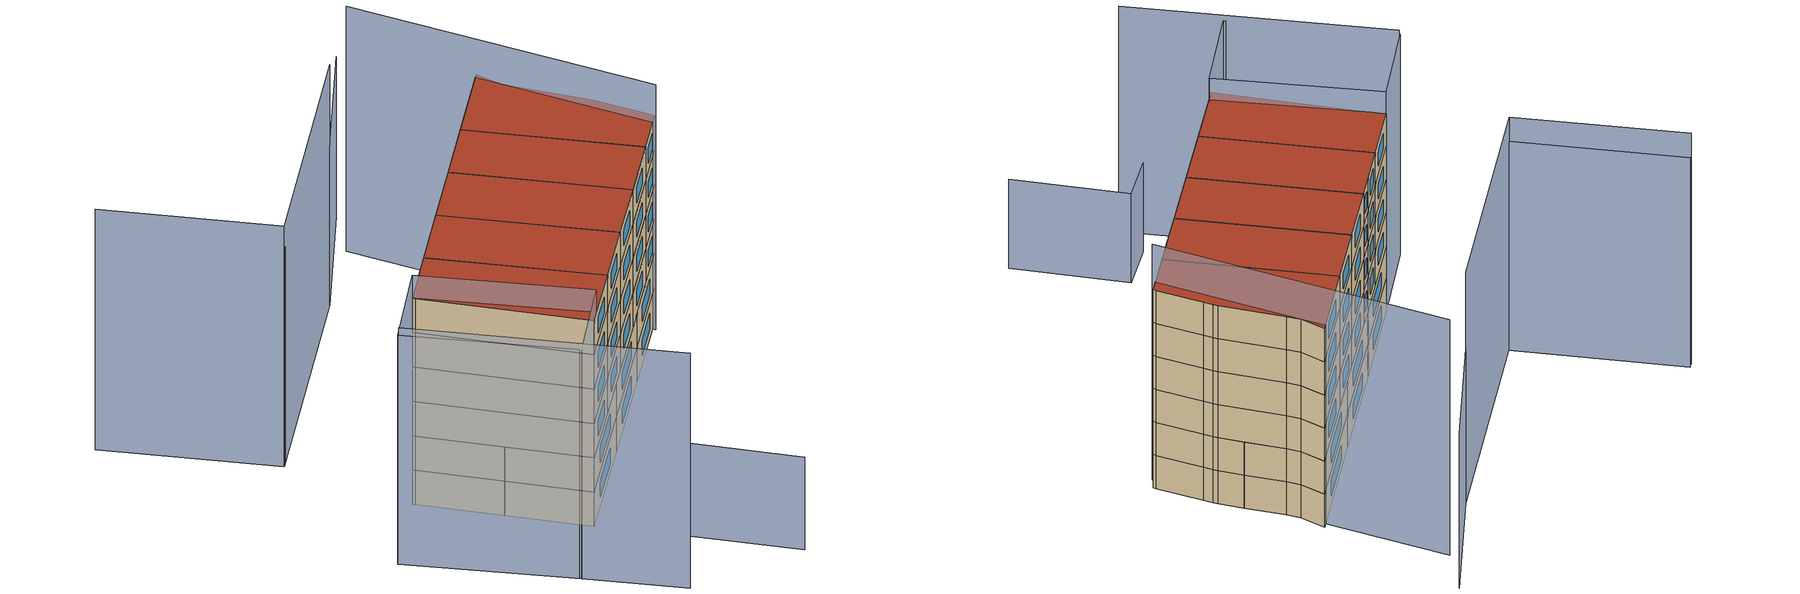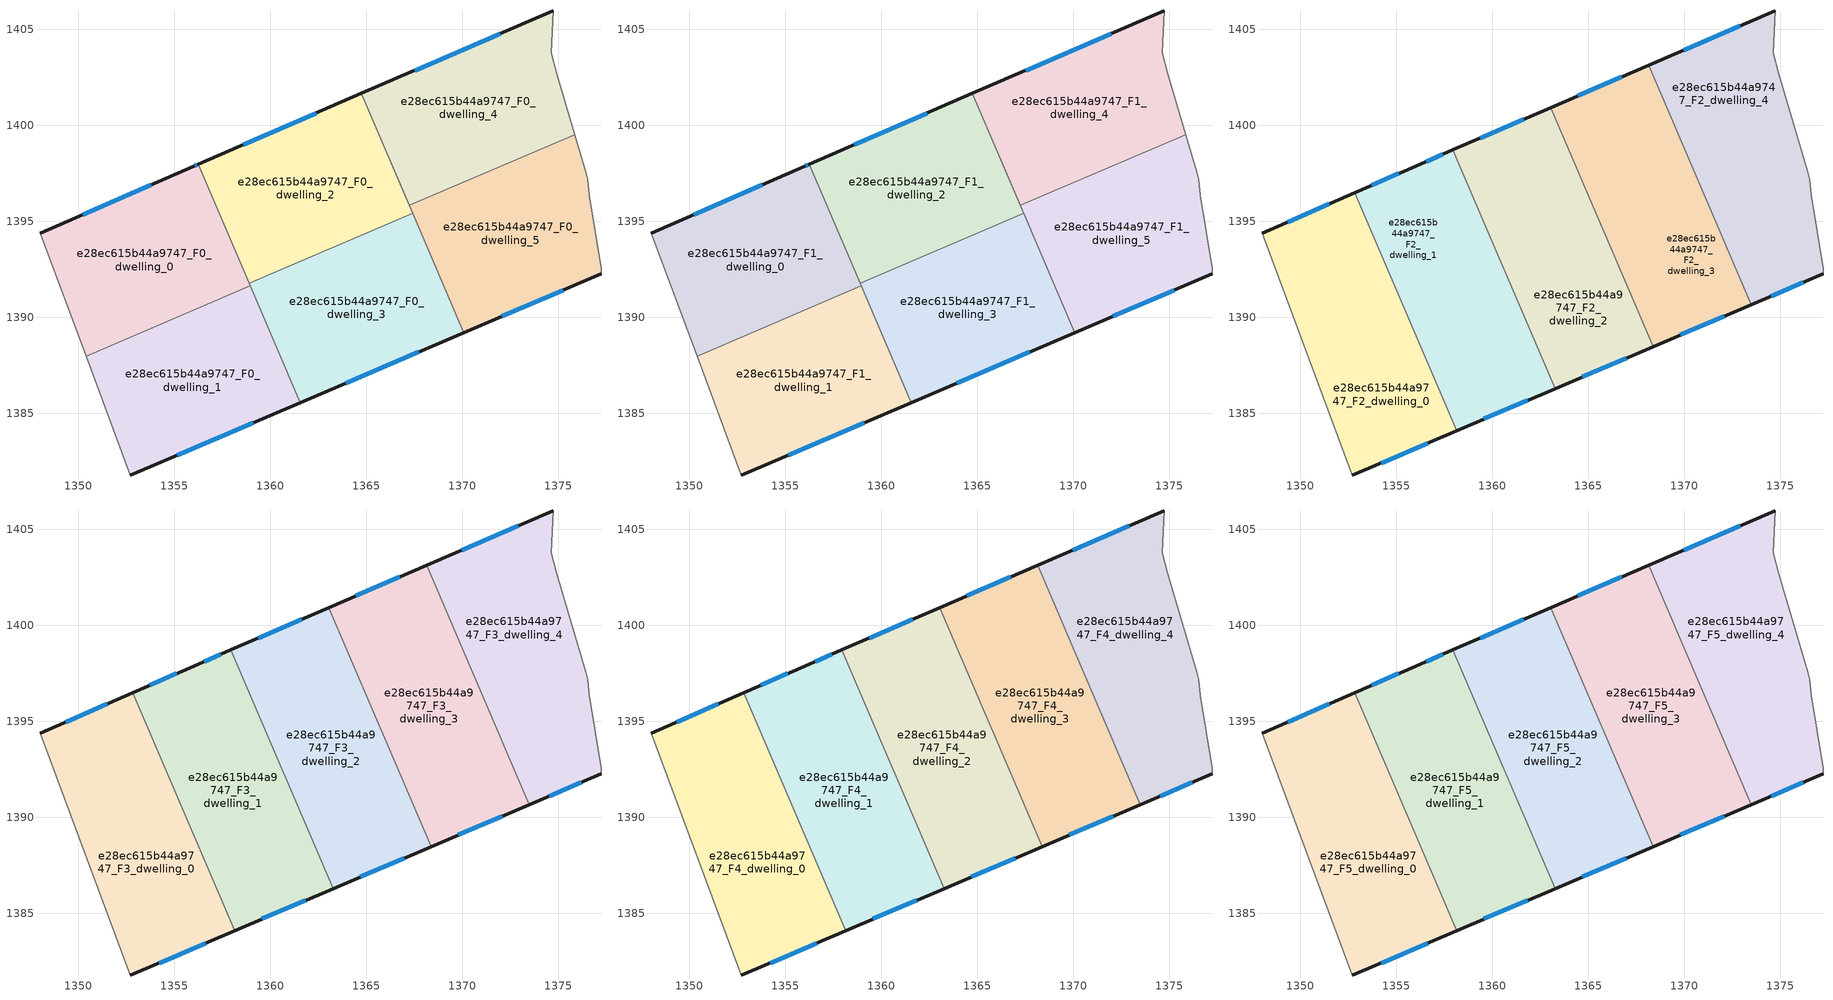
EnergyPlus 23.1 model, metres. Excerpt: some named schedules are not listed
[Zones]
e28ec615b44a9747_F0_dwelling_0
 floor ground (EU_floor_Construction): 1356.25,1397.97 1358.96,1391.63 1350.41,1387.97 1348.11,1394.17 1348.01,1394.37 1356.02,1397.87 z0
 wall outside (EU_wall_Construction): 1356.25,1397.97 1356.02,1397.87 1348.01,1394.37 z0:3
 wall to e28ec615b44a9747_F0_dwelling_1 (EU_wall_Construction): 1350.41,1387.97 1358.96,1391.63 z0:3
 wall adiabatic (EU_wall_Construction): 1348.01,1394.37 1348.11,1394.17 1350.41,1387.97 z0:3
 wall to e28ec615b44a9747_F0_dwelling_2 (EU_wall_Construction): 1358.9,1391.77 1356.25,1397.97 z0:3
 wall to e28ec615b44a9747_F0_dwelling_3 (EU_wall_Construction): 1358.96,1391.63 1358.9,1391.77 z0:3
 window (EU_Window_Construction): 1353.8,1396.9 1350.23,1395.34 / 1356.18,1397.94 1356.08,1397.89 z0.83:2.17
e28ec615b44a9747_F0_dwelling_1
 floor ground (EU_floor_Construction): 1358.96,1391.63 1361.57,1385.55 1352.71,1381.76 1350.41,1387.97 z0
 wall outside (EU_wall_Construction): 1352.71,1381.76 1361.57,1385.55 z0:3
 wall adiabatic (EU_wall_Construction): 1350.41,1387.97 1352.71,1381.76 z0:3
 wall to e28ec615b44a9747_F0_dwelling_3 (EU_wall_Construction): 1361.57,1385.55 1358.96,1391.63 z0:3
 window (EU_Window_Construction): 1355.16,1382.81 1359.11,1384.5 z0.83:2.17
e28ec615b44a9747_F0_dwelling_2
 floor ground (EU_floor_Construction): 1364.75,1401.65 1367.42,1395.42 1358.9,1391.77 1356.25,1397.97 z0
 wall outside (EU_wall_Construction): 1364.75,1401.65 1356.25,1397.97 z0:3
 wall to e28ec615b44a9747_F0_dwelling_3 (EU_wall_Construction): 1358.9,1391.77 1367.42,1395.42 z0:3
 wall to e28ec615b44a9747_F0_dwelling_5 (EU_wall_Construction): 1367.42,1395.42 1364.75,1401.65 z0:3
 window (EU_Window_Construction): 1362.4,1400.63 1358.6,1398.99 z0.83:2.17
e28ec615b44a9747_F0_dwelling_3
 floor ground (EU_floor_Construction): 1367.42,1395.42 1370.09,1389.2 1361.57,1385.55 1358.9,1391.77 z0
 wall outside (EU_wall_Construction): 1361.57,1385.55 1370.09,1389.2 z0:3
 wall to e28ec615b44a9747_F0_dwelling_5 (EU_wall_Construction): 1370.09,1389.2 1367.42,1395.41 z0:3
 window (EU_Window_Construction): 1363.93,1386.56 1367.73,1388.19 z0.83:2.17
e28ec615b44a9747_F0_dwelling_4
 floor ground (EU_floor_Construction): 1374.73,1405.97 1374.63,1403.76 1374.93,1402.66 1375.86,1399.51 1367.25,1395.83 1364.75,1401.65 z0
 wall outside (EU_wall_Construction): 1374.73,1405.97 1364.75,1401.65 z0:3
 wall adiabatic (EU_wall_Construction): 1375.86,1399.51 1374.93,1402.66 1374.63,1403.76 1374.73,1405.97 z0:3
 wall to e28ec615b44a9747_F0_dwelling_5 (EU_wall_Construction): 1364.75,1401.65 1367.25,1395.83 1375.86,1399.51 z0:3
 window (EU_Window_Construction): 1371.97,1404.77 1367.52,1402.84 z0.83:2.17
e28ec615b44a9747_F0_dwelling_5
 floor ground (EU_floor_Construction): 1375.86,1399.51 1376.43,1397.56 1376.53,1397.16 1376.63,1396.36 1377.23,1392.56 1377.23,1392.26 1370.09,1389.2 1367.25,1395.83 z0
 wall outside (EU_wall_Construction): 1370.09,1389.2 1377.23,1392.26 z0:3
 wall adiabatic (EU_wall_Construction): 1377.23,1392.26 1377.23,1392.56 1376.63,1396.36 1376.53,1397.16 1376.43,1397.56 1375.86,1399.51 z0:3
 window (EU_Window_Construction): 1372.06,1390.04 1375.25,1391.41 z0.83:2.17
e28ec615b44a9747_F1_dwelling_0
 floor to e28ec615b44a9747_F0_dwelling_0 (EU_floor_Construction): 1356.25,1397.97 1358.96,1391.63 1350.41,1387.97 1348.11,1394.17 1348.01,1394.37 1356.02,1397.87 z3
 wall outside (EU_wall_Construction): 1356.25,1397.97 1356.02,1397.87 1348.01,1394.37 z3:6
 wall to e28ec615b44a9747_F1_dwelling_1 (EU_wall_Construction): 1350.41,1387.97 1358.96,1391.63 z3:6
 wall adiabatic (EU_wall_Construction): 1348.01,1394.37 1348.11,1394.17 1350.41,1387.97 z3:6
 wall to e28ec615b44a9747_F1_dwelling_2 (EU_wall_Construction): 1358.9,1391.77 1356.25,1397.97 z3:6
 wall to e28ec615b44a9747_F1_dwelling_3 (EU_wall_Construction): 1358.96,1391.63 1358.9,1391.77 z3:6
 window (EU_Window_Construction): 1353.8,1396.9 1350.23,1395.34 / 1356.18,1397.94 1356.08,1397.89 z3.83:5.17
e28ec615b44a9747_F1_dwelling_1
 floor to e28ec615b44a9747_F0_dwelling_1 (EU_floor_Construction): 1358.96,1391.63 1361.57,1385.55 1352.71,1381.76 1350.41,1387.97 z3
 wall outside (EU_wall_Construction): 1352.71,1381.76 1361.57,1385.55 z3:6
 wall adiabatic (EU_wall_Construction): 1350.41,1387.97 1352.71,1381.76 z3:6
 wall to e28ec615b44a9747_F1_dwelling_3 (EU_wall_Construction): 1361.57,1385.55 1358.96,1391.63 z3:6
 window (EU_Window_Construction): 1355.16,1382.81 1359.11,1384.5 z3.83:5.17
e28ec615b44a9747_F1_dwelling_2
 floor to e28ec615b44a9747_F0_dwelling_2 (EU_floor_Construction): 1364.75,1401.65 1367.42,1395.42 1358.9,1391.77 1356.25,1397.97 z3
 wall outside (EU_wall_Construction): 1364.75,1401.65 1356.25,1397.97 z3:6
 wall to e28ec615b44a9747_F1_dwelling_3 (EU_wall_Construction): 1358.9,1391.77 1367.42,1395.42 z3:6
 wall to e28ec615b44a9747_F1_dwelling_5 (EU_wall_Construction): 1367.42,1395.42 1364.75,1401.65 z3:6
 window (EU_Window_Construction): 1362.4,1400.63 1358.6,1398.99 z3.83:5.17
 ceiling adiabatic (EU_roof_Construction): 1367.42,1395.42 1364.75,1401.65 1363.05,1400.91 1365.72,1394.69 z6
e28ec615b44a9747_F1_dwelling_3
 floor to e28ec615b44a9747_F0_dwelling_3 (EU_floor_Construction): 1367.42,1395.42 1370.09,1389.2 1361.57,1385.55 1358.9,1391.77 z3
 wall outside (EU_wall_Construction): 1361.57,1385.55 1370.09,1389.2 z3:6
 wall to e28ec615b44a9747_F1_dwelling_5 (EU_wall_Construction): 1370.09,1389.2 1367.42,1395.41 z3:6
 window (EU_Window_Construction): 1363.93,1386.56 1367.73,1388.19 z3.83:5.17
 ceiling adiabatic (EU_roof_Construction): 1370.09,1389.2 1367.42,1395.42 1365.72,1394.69 1368.38,1388.47 z6
e28ec615b44a9747_F1_dwelling_4
 floor to e28ec615b44a9747_F0_dwelling_4 (EU_floor_Construction): 1374.73,1405.97 1374.63,1403.76 1374.93,1402.66 1375.86,1399.51 1367.25,1395.83 1364.75,1401.65 z3
 wall outside (EU_wall_Construction): 1374.73,1405.97 1364.75,1401.65 z3:6
 wall adiabatic (EU_wall_Construction): 1375.86,1399.51 1374.93,1402.66 1374.63,1403.76 1374.73,1405.97 z3:6
 wall to e28ec615b44a9747_F1_dwelling_5 (EU_wall_Construction): 1364.75,1401.65 1367.25,1395.83 1375.86,1399.51 z3:6
 window (EU_Window_Construction): 1371.97,1404.77 1367.52,1402.84 z3.83:5.17
e28ec615b44a9747_F1_dwelling_5
 floor to e28ec615b44a9747_F0_dwelling_5 (EU_floor_Construction): 1375.86,1399.51 1376.43,1397.56 1376.53,1397.16 1376.63,1396.36 1377.23,1392.56 1377.23,1392.26 1370.09,1389.2 1367.25,1395.83 z3
 wall outside (EU_wall_Construction): 1370.09,1389.2 1377.23,1392.26 z3:6
 wall adiabatic (EU_wall_Construction): 1377.23,1392.26 1377.23,1392.56 1376.63,1396.36 1376.53,1397.16 1376.43,1397.56 1375.86,1399.51 z3:6
 window (EU_Window_Construction): 1372.06,1390.04 1375.25,1391.41 z3.83:5.17
e28ec615b44a9747_F2_dwelling_0
 floor to e28ec615b44a9747_F1_dwelling_0 (EU_floor_Construction): 1352.85,1396.48 1355.55,1390.17 1350.41,1387.97 1348.11,1394.17 1348.01,1394.37 z6
 floor to e28ec615b44a9747_F1_dwelling_1 (EU_floor_Construction): 1355.55,1390.17 1358.15,1384.09 1352.71,1381.76 1350.41,1387.97 z6
 wall outside (EU_wall_Construction): 1352.84,1396.48 1348.01,1394.37 / 1352.71,1381.76 1358.15,1384.09 z6:9
 wall adiabatic (EU_wall_Construction): 1348.01,1394.37 1348.11,1394.17 1352.71,1381.76 z6:9
 wall to e28ec615b44a9747_F2_dwelling_1 (EU_wall_Construction): 1358.15,1384.09 1352.84,1396.48 z6:9
 window (EU_Window_Construction): 1351.51,1395.9 1349.35,1394.95 / 1354.22,1382.4 1356.64,1383.44 z6.83:8.17
e28ec615b44a9747_F2_dwelling_1
 floor to e28ec615b44a9747_F1_dwelling_1 (EU_floor_Construction): 1358.96,1391.63 1361.57,1385.55 1358.15,1384.09 1355.55,1390.17 z6
 floor to e28ec615b44a9747_F1_dwelling_0 (EU_floor_Construction): 1356.25,1397.97 1358.96,1391.63 1355.55,1390.17 1352.85,1396.48 1356.02,1397.87 z6
 floor to e28ec615b44a9747_F1_dwelling_3 (EU_floor_Construction): 1360.61,1392.5 1363.27,1386.28 1361.57,1385.55 1358.9,1391.77 z6
 floor to e28ec615b44a9747_F1_dwelling_2 (EU_floor_Construction): 1357.95,1398.71 1360.61,1392.5 1358.9,1391.77 1356.25,1397.97 z6
 wall outside (EU_wall_Construction): 1358.15,1384.09 1363.27,1386.28 / 1357.95,1398.71 1356.02,1397.87 1352.84,1396.48 z6:9
 wall to e28ec615b44a9747_F2_dwelling_2 (EU_wall_Construction): 1363.27,1386.28 1357.95,1398.71 z6:9
 window (EU_Window_Construction): 1359.57,1384.69 1361.85,1385.67 / 1355.14,1397.48 1353.72,1396.86 / 1357.42,1398.47 1356.55,1398.1 z6.83:8.17
e28ec615b44a9747_F2_dwelling_2
 floor to e28ec615b44a9747_F1_dwelling_2 (EU_floor_Construction): 1363.05,1400.91 1365.72,1394.69 1360.61,1392.5 1357.95,1398.71 z6
 floor to e28ec615b44a9747_F1_dwelling_3 (EU_floor_Construction): 1365.72,1394.69 1368.38,1388.47 1363.27,1386.28 1360.61,1392.5 z6
 wall outside (EU_wall_Construction): 1363.05,1400.91 1357.95,1398.71 / 1363.27,1386.28 1368.38,1388.47 z6:9
 wall to e28ec615b44a9747_F2_dwelling_3 (EU_wall_Construction): 1368.38,1388.47 1363.05,1400.91 z6:9
 window (EU_Window_Construction): 1361.64,1400.3 1359.36,1399.32 / 1364.69,1386.89 1366.97,1387.86 z6.83:8.17
e28ec615b44a9747_F2_dwelling_3
 floor to e28ec615b44a9747_F1_dwelling_5 (EU_floor_Construction): 1370.65,1397.28 1373.49,1390.66 1370.09,1389.2 1367.25,1395.83 z6
 floor adiabatic (EU_floor_Construction): 1364.75,1401.65 1370.09,1389.2 1368.38,1388.47 1363.05,1400.91 z6
 floor to e28ec615b44a9747_F1_dwelling_4 (EU_floor_Construction): 1368.15,1403.12 1370.65,1397.28 1367.25,1395.83 1364.75,1401.65 z6
 wall outside (EU_wall_Construction): 1368.15,1403.12 1363.05,1400.91 / 1368.38,1388.47 1373.49,1390.66 z6:9
 wall to e28ec615b44a9747_F2_dwelling_4 (EU_wall_Construction): 1373.49,1390.66 1368.15,1403.12 z6:9
 window (EU_Window_Construction): 1366.74,1402.51 1364.46,1401.52 / 1369.8,1389.07 1372.07,1390.05 z6.83:8.17
e28ec615b44a9747_F2_dwelling_4
 floor to e28ec615b44a9747_F1_dwelling_4 (EU_floor_Construction): 1374.73,1405.97 1374.63,1403.76 1374.93,1402.66 1375.86,1399.51 1370.65,1397.28 1368.15,1403.12 z6
 floor to e28ec615b44a9747_F1_dwelling_5 (EU_floor_Construction): 1375.86,1399.51 1376.43,1397.56 1376.53,1397.16 1376.63,1396.36 1377.23,1392.56 1377.23,1392.26 1373.49,1390.66 1370.65,1397.28 z6
 wall outside (EU_wall_Construction): 1373.49,1390.66 1377.23,1392.26 / 1374.73,1405.97 1368.15,1403.12 z6:9
 wall adiabatic (EU_wall_Construction): 1377.23,1392.26 1377.23,1392.56 1376.63,1396.36 1376.53,1397.16 1376.43,1397.56 1374.93,1402.66 1374.63,1403.76 1374.73,1405.97 z6:9
 window (EU_Window_Construction): 1374.52,1391.1 1376.19,1391.81 / 1372.91,1405.18 1369.97,1403.91 z6.83:8.17
e28ec615b44a9747_F3_dwelling_0
 floor to e28ec615b44a9747_F2_dwelling_0 (EU_floor_Construction): 1352.84,1396.48 1358.15,1384.09 1352.71,1381.76 1348.11,1394.17 1348.01,1394.37 z9
 wall outside (EU_wall_Construction): 1352.84,1396.48 1348.01,1394.37 / 1352.71,1381.76 1358.15,1384.09 z9:12
 wall adiabatic (EU_wall_Construction): 1348.01,1394.37 1348.11,1394.17 1352.71,1381.76 z9:12
 wall to e28ec615b44a9747_F3_dwelling_1 (EU_wall_Construction): 1358.15,1384.09 1352.84,1396.48 z9:12
 window (EU_Window_Construction): 1351.51,1395.9 1349.35,1394.95 / 1354.22,1382.4 1356.64,1383.44 z9.83:11.17
e28ec615b44a9747_F3_dwelling_1
 floor to e28ec615b44a9747_F2_dwelling_1 (EU_floor_Construction): 1357.95,1398.71 1363.27,1386.28 1358.15,1384.09 1352.84,1396.48 1356.02,1397.87 z9
 wall outside (EU_wall_Construction): 1358.15,1384.09 1363.27,1386.28 / 1357.95,1398.71 1356.02,1397.87 1352.84,1396.48 z9:12
 wall to e28ec615b44a9747_F3_dwelling_2 (EU_wall_Construction): 1363.27,1386.28 1357.95,1398.71 z9:12
 window (EU_Window_Construction): 1359.57,1384.69 1361.85,1385.67 / 1355.14,1397.48 1353.72,1396.86 / 1357.42,1398.47 1356.55,1398.1 z9.83:11.17
e28ec615b44a9747_F3_dwelling_2
 floor to e28ec615b44a9747_F2_dwelling_2 (EU_floor_Construction): 1363.05,1400.91 1368.38,1388.47 1363.27,1386.28 1357.95,1398.71 z9
 wall outside (EU_wall_Construction): 1363.05,1400.91 1357.95,1398.71 / 1363.27,1386.28 1368.38,1388.47 z9:12
 wall to e28ec615b44a9747_F3_dwelling_3 (EU_wall_Construction): 1368.38,1388.47 1363.05,1400.91 z9:12
 window (EU_Window_Construction): 1361.64,1400.3 1359.36,1399.32 / 1364.69,1386.89 1366.97,1387.86 z9.83:11.17
e28ec615b44a9747_F3_dwelling_3
 floor to e28ec615b44a9747_F2_dwelling_3 (EU_floor_Construction): 1368.15,1403.12 1373.49,1390.66 1368.38,1388.47 1363.05,1400.91 z9
 wall outside (EU_wall_Construction): 1368.15,1403.12 1363.05,1400.91 / 1368.38,1388.47 1373.49,1390.66 z9:12
 wall to e28ec615b44a9747_F3_dwelling_4 (EU_wall_Construction): 1373.49,1390.66 1368.15,1403.12 z9:12
 window (EU_Window_Construction): 1366.74,1402.51 1364.46,1401.52 / 1369.8,1389.07 1372.07,1390.05 z9.83:11.17
e28ec615b44a9747_F3_dwelling_4
 floor to e28ec615b44a9747_F2_dwelling_4 (EU_floor_Construction): 1374.73,1405.97 1374.63,1403.76 1374.93,1402.66 1376.43,1397.56 1376.53,1397.16 1376.63,1396.36 1377.23,1392.56 1377.23,1392.26 1373.49,1390.66 1368.15,1403.12 z9
 wall outside (EU_wall_Construction): 1373.49,1390.66 1377.23,1392.26 / 1374.73,1405.97 1368.15,1403.12 z9:12
 wall adiabatic (EU_wall_Construction): 1377.23,1392.26 1377.23,1392.56 1376.63,1396.36 1376.53,1397.16 1376.43,1397.56 1374.93,1402.66 1374.63,1403.76 1374.73,1405.97 z9:12
 window (EU_Window_Construction): 1374.52,1391.1 1376.19,1391.81 / 1372.91,1405.18 1369.97,1403.91 z9.83:11.17
e28ec615b44a9747_F4_dwelling_0
 floor to e28ec615b44a9747_F3_dwelling_0 (EU_floor_Construction): 1352.84,1396.48 1358.15,1384.09 1352.71,1381.76 1348.11,1394.17 1348.01,1394.37 z12
 wall outside (EU_wall_Construction): 1352.84,1396.48 1348.01,1394.37 / 1352.71,1381.76 1358.15,1384.09 z12:15
 wall adiabatic (EU_wall_Construction): 1348.01,1394.37 1348.11,1394.17 1352.71,1381.76 z12:15
 wall to e28ec615b44a9747_F4_dwelling_1 (EU_wall_Construction): 1358.15,1384.09 1352.84,1396.48 z12:15
 window (EU_Window_Construction): 1351.51,1395.9 1349.35,1394.95 / 1354.22,1382.4 1356.64,1383.44 z12.83:14.17
e28ec615b44a9747_F4_dwelling_1
 floor to e28ec615b44a9747_F3_dwelling_1 (EU_floor_Construction): 1357.95,1398.71 1363.27,1386.28 1358.15,1384.09 1352.84,1396.48 1356.02,1397.87 z12
 wall outside (EU_wall_Construction): 1358.15,1384.09 1363.27,1386.28 / 1357.95,1398.71 1356.02,1397.87 1352.84,1396.48 z12:15
 wall to e28ec615b44a9747_F4_dwelling_2 (EU_wall_Construction): 1363.27,1386.28 1357.95,1398.71 z12:15
 window (EU_Window_Construction): 1359.57,1384.69 1361.85,1385.67 / 1355.14,1397.48 1353.72,1396.86 / 1357.42,1398.47 1356.55,1398.1 z12.83:14.17
e28ec615b44a9747_F4_dwelling_2
 floor to e28ec615b44a9747_F3_dwelling_2 (EU_floor_Construction): 1363.05,1400.91 1368.38,1388.47 1363.27,1386.28 1357.95,1398.71 z12
 wall outside (EU_wall_Construction): 1363.05,1400.91 1357.95,1398.71 / 1363.27,1386.28 1368.38,1388.47 z12:15
 wall to e28ec615b44a9747_F4_dwelling_3 (EU_wall_Construction): 1368.38,1388.47 1363.05,1400.91 z12:15
 window (EU_Window_Construction): 1361.64,1400.3 1359.36,1399.32 / 1364.69,1386.89 1366.97,1387.86 z12.83:14.17
e28ec615b44a9747_F4_dwelling_3
 floor to e28ec615b44a9747_F3_dwelling_3 (EU_floor_Construction): 1368.15,1403.12 1373.49,1390.66 1368.38,1388.47 1363.05,1400.91 z12
 wall outside (EU_wall_Construction): 1368.15,1403.12 1363.05,1400.91 / 1368.38,1388.47 1373.49,1390.66 z12:15
 wall to e28ec615b44a9747_F4_dwelling_4 (EU_wall_Construction): 1373.49,1390.66 1368.15,1403.12 z12:15
 window (EU_Window_Construction): 1366.74,1402.51 1364.46,1401.52 / 1369.8,1389.07 1372.07,1390.05 z12.83:14.17
e28ec615b44a9747_F4_dwelling_4
 floor to e28ec615b44a9747_F3_dwelling_4 (EU_floor_Construction): 1374.73,1405.97 1374.63,1403.76 1374.93,1402.66 1376.43,1397.56 1376.53,1397.16 1376.63,1396.36 1377.23,1392.56 1377.23,1392.26 1373.49,1390.66 1368.15,1403.12 z12
 wall outside (EU_wall_Construction): 1373.49,1390.66 1377.23,1392.26 / 1374.73,1405.97 1368.15,1403.12 z12:15
 wall adiabatic (EU_wall_Construction): 1377.23,1392.26 1377.23,1392.56 1376.63,1396.36 1376.53,1397.16 1376.43,1397.56 1374.93,1402.66 1374.63,1403.76 1374.73,1405.97 z12:15
 window (EU_Window_Construction): 1374.52,1391.1 1376.19,1391.81 / 1372.91,1405.18 1369.97,1403.91 z12.83:14.17
e28ec615b44a9747_F5_dwelling_0
 floor to e28ec615b44a9747_F4_dwelling_0 (EU_floor_Construction): 1352.84,1396.48 1358.15,1384.09 1352.71,1381.76 1348.11,1394.17 1348.01,1394.37 z15
 wall outside (EU_wall_Construction): 1352.84,1396.48 1348.01,1394.37 / 1352.71,1381.76 1358.15,1384.09 z15:18
 wall adiabatic (EU_wall_Construction): 1348.01,1394.37 1348.11,1394.17 1352.71,1381.76 z15:18
 wall to e28ec615b44a9747_F5_dwelling_1 (EU_wall_Construction): 1358.15,1384.09 1352.84,1396.48 z15:18
 window (EU_Window_Construction): 1351.51,1395.9 1349.35,1394.95 / 1354.22,1382.4 1356.64,1383.44 z15.83:17.17
 roof outside (EU_roof_Construction): 1358.15,1384.09 1352.84,1396.48 1348.01,1394.37 1348.11,1394.17 1352.71,1381.76 z18
e28ec615b44a9747_F5_dwelling_1
 floor to e28ec615b44a9747_F4_dwelling_1 (EU_floor_Construction): 1357.95,1398.71 1363.27,1386.28 1358.15,1384.09 1352.84,1396.48 1356.02,1397.87 z15
 wall outside (EU_wall_Construction): 1358.15,1384.09 1363.27,1386.28 / 1357.95,1398.71 1356.02,1397.87 1352.84,1396.48 z15:18
 wall to e28ec615b44a9747_F5_dwelling_2 (EU_wall_Construction): 1363.27,1386.28 1357.95,1398.71 z15:18
 window (EU_Window_Construction): 1359.57,1384.69 1361.85,1385.67 / 1355.14,1397.48 1353.72,1396.86 / 1357.42,1398.47 1356.55,1398.1 z15.83:17.17
 roof outside (EU_roof_Construction): 1363.27,1386.28 1357.95,1398.71 1356.02,1397.87 1352.84,1396.48 1358.15,1384.09 z18
e28ec615b44a9747_F5_dwelling_2
 floor to e28ec615b44a9747_F4_dwelling_2 (EU_floor_Construction): 1363.05,1400.91 1368.38,1388.47 1363.27,1386.28 1357.95,1398.71 z15
 wall outside (EU_wall_Construction): 1363.05,1400.91 1357.95,1398.71 / 1363.27,1386.28 1368.38,1388.47 z15:18
 wall to e28ec615b44a9747_F5_dwelling_3 (EU_wall_Construction): 1368.38,1388.47 1363.05,1400.91 z15:18
 window (EU_Window_Construction): 1361.64,1400.3 1359.36,1399.32 / 1364.69,1386.89 1366.97,1387.86 z15.83:17.17
 roof outside (EU_roof_Construction): 1368.38,1388.47 1363.05,1400.91 1357.95,1398.71 1363.27,1386.28 z18
e28ec615b44a9747_F5_dwelling_3
 floor to e28ec615b44a9747_F4_dwelling_3 (EU_floor_Construction): 1368.15,1403.12 1373.49,1390.66 1368.38,1388.47 1363.05,1400.91 z15
 wall outside (EU_wall_Construction): 1368.15,1403.12 1363.05,1400.91 / 1368.38,1388.47 1373.49,1390.66 z15:18
 wall to e28ec615b44a9747_F5_dwelling_4 (EU_wall_Construction): 1373.49,1390.66 1368.15,1403.12 z15:18
 window (EU_Window_Construction): 1366.74,1402.51 1364.46,1401.52 / 1369.8,1389.07 1372.07,1390.05 z15.83:17.17
 roof outside (EU_roof_Construction): 1373.49,1390.66 1368.15,1403.12 1363.05,1400.91 1368.38,1388.47 z18
e28ec615b44a9747_F5_dwelling_4
 floor to e28ec615b44a9747_F4_dwelling_4 (EU_floor_Construction): 1374.73,1405.97 1374.63,1403.76 1374.93,1402.66 1376.43,1397.56 1376.53,1397.16 1376.63,1396.36 1377.23,1392.56 1377.23,1392.26 1373.49,1390.66 1368.15,1403.12 z15
 wall outside (EU_wall_Construction): 1373.49,1390.66 1377.23,1392.26 / 1374.73,1405.97 1368.15,1403.12 z15:18
 wall adiabatic (EU_wall_Construction): 1377.23,1392.26 1377.23,1392.56 1376.63,1396.36 1376.53,1397.16 1376.43,1397.56 1374.93,1402.66 1374.63,1403.76 1374.73,1405.97 z15:18
 window (EU_Window_Construction): 1374.52,1391.1 1376.19,1391.81 / 1372.91,1405.18 1369.97,1403.91 z15.83:17.17
 roof outside (EU_roof_Construction): 1377.23,1392.26 1377.23,1392.56 1376.63,1396.36 1376.53,1397.16 1376.43,1397.56 1374.93,1402.66 1374.63,1403.76 1374.73,1405.97 1368.15,1403.12 1373.49,1390.66 z18
shading: 1341.2,1391.15 1349.81,1371.67 z0:20.5; 1341.91,1417.58 1347.42,1404.86 z0:19; 1351.11,1374.65 1355.09,1376.14 / 1355.09,1376.14 1358.39,1367.34 z0:8.1; 1346.6,1378.94 1340.98,1391.12 / 1340.98,1391.12 1348.01,1394.37 / 1348.01,1394.37 1353.64,1382.19 / 1353.64,1382.19 1346.6,1378.94 z0:20; 1376.39,1391.65 1372.86,1415.92 z0:21.4; 1366.33,1413.17 1347.11,1404.77 / 1347.11,1404.77 1341.57,1417.44 z0:21; 1376.14,1418.88 1366.33,1413.17 z0:14
[Building]
EU S2 Campaign: North Axis=0; Terrain=City; Solar Distribution=FullExterior
[Site:Location]
Lyon-Bron: Latitude=45.75; Longitude=5; Time Zone=1; Elevation=198
[SizingPeriod:WeatherFileDays]
AnnualSizingPeriod: Begin Month=1; Begin Day of Month=1; End Month=12; End Day of Month=31; Day of Week for Start Day=Monday; Use Weather File Daylight Saving Period=No; Use Weather File Rain and Snow Indicators=No
[MATERIAL]
EU_InternalMass_Material: Roughness=MediumRough; Thickness=0.1; Conductivity=1; Density=1800; Specific Heat=900; Thermal Absorptance=0.9; Solar Absorptance=0.7; Visible Absorptance=0.7
[MATERIAL:NOMASS] Roughness=MediumRough; Thermal Absorptance=0.9; Solar Absorptance=0.7; Visible Absorptance=0.7
Name | Thermal Resistance
EU_wall_NoMass | 1.97775
EU_roof_NoMass | 1.81626
EU_floor_NoMass | 1.84812
[WINDOWMATERIAL:SIMPLEGLAZINGSYSTEM]
EU_Window_SimpleGlazing: UFactor=3.27502; Solar Heat Gain Coefficient=0.76; Visible Transmittance=0.76
[CONSTRUCTION]
EU_wall_Construction: EU_wall_NoMass
EU_roof_Construction: EU_roof_NoMass
EU_floor_Construction: EU_floor_NoMass
EU_Window_Construction: EU_Window_SimpleGlazing
EU_InternalMass_Construction: EU_InternalMass_Material
[ZONE] Type=1; Multiplier=1; Ceiling Height=autocalculate; Floor Area=autocalculate; Part of Total Floor Area=Yes
Name | Volume
e28ec615b44a9747_F0_dwelling_0; e28ec615b44a9747_F1_dwelling_0; e28ec615b44a9747_F0_dwelling_3; e28ec615b44a9747_F1_dwelling_3 | 188.032
e28ec615b44a9747_F2_dwelling_0; e28ec615b44a9747_F3_dwelling_0; e28ec615b44a9747_F4_dwelling_0; e28ec615b44a9747_F5_dwelling_0 | 225.664
e28ec615b44a9747_F0_dwelling_1; e28ec615b44a9747_F1_dwelling_1 | 188.021
e28ec615b44a9747_F2_dwelling_1; e28ec615b44a9747_F3_dwelling_1; e28ec615b44a9747_F4_dwelling_1; e28ec615b44a9747_F5_dwelling_1 | 225.615
e28ec615b44a9747_F0_dwelling_2; e28ec615b44a9747_F1_dwelling_2 | 188.035
e28ec615b44a9747_F2_dwelling_2; e28ec615b44a9747_F3_dwelling_2; e28ec615b44a9747_F4_dwelling_2; e28ec615b44a9747_F5_dwelling_2 | 225.629
e28ec615b44a9747_F2_dwelling_3; e28ec615b44a9747_F3_dwelling_3; e28ec615b44a9747_F4_dwelling_3; e28ec615b44a9747_F5_dwelling_3 | 225.649
e28ec615b44a9747_F0_dwelling_4; e28ec615b44a9747_F1_dwelling_4 | 188.044
e28ec615b44a9747_F2_dwelling_4; e28ec615b44a9747_F3_dwelling_4; e28ec615b44a9747_F4_dwelling_4; e28ec615b44a9747_F5_dwelling_4 | 225.631
e28ec615b44a9747_F0_dwelling_5; e28ec615b44a9747_F1_dwelling_5 | 188.018
[INTERNALMASS] Construction=EU_InternalMass_Construction
Name | Zone or ZoneList | Surface Area
e28ec615b44a9747_F0_dwelling_0_EU_InternalMass | e28ec615b44a9747_F0_dwelling_0 | 62.6785
e28ec615b44a9747_F0_dwelling_1_EU_InternalMass | e28ec615b44a9747_F0_dwelling_1 | 62.6755
e28ec615b44a9747_F0_dwelling_2_EU_InternalMass | e28ec615b44a9747_F0_dwelling_2 | 62.68
e28ec615b44a9747_F0_dwelling_3_EU_InternalMass | e28ec615b44a9747_F0_dwelling_3 | 62.6775
e28ec615b44a9747_F0_dwelling_4_EU_InternalMass | e28ec615b44a9747_F0_dwelling_4 | 62.68
e28ec615b44a9747_F0_dwelling_5_EU_InternalMass | e28ec615b44a9747_F0_dwelling_5 | 62.6782
e28ec615b44a9747_F1_dwelling_0_EU_InternalMass | e28ec615b44a9747_F1_dwelling_0 | 62.6785
e28ec615b44a9747_F1_dwelling_1_EU_InternalMass | e28ec615b44a9747_F1_dwelling_1 | 62.6755
e28ec615b44a9747_F1_dwelling_2_EU_InternalMass | e28ec615b44a9747_F1_dwelling_2 | 62.68
e28ec615b44a9747_F1_dwelling_3_EU_InternalMass | e28ec615b44a9747_F1_dwelling_3 | 62.6775
e28ec615b44a9747_F1_dwelling_4_EU_InternalMass | e28ec615b44a9747_F1_dwelling_4 | 62.68
e28ec615b44a9747_F1_dwelling_5_EU_InternalMass | e28ec615b44a9747_F1_dwelling_5 | 62.6782
e28ec615b44a9747_F2_dwelling_0_EU_InternalMass | e28ec615b44a9747_F2_dwelling_0 | 75.2213
e28ec615b44a9747_F2_dwelling_1_EU_InternalMass | e28ec615b44a9747_F2_dwelling_1 | 75.205
e28ec615b44a9747_F2_dwelling_2_EU_InternalMass | e28ec615b44a9747_F2_dwelling_2 | 75.21
e28ec615b44a9747_F2_dwelling_3_EU_InternalMass | e28ec615b44a9747_F2_dwelling_3 | 75.2163
e28ec615b44a9747_F2_dwelling_4_EU_InternalMass | e28ec615b44a9747_F2_dwelling_4 | 75.2105
e28ec615b44a9747_F3_dwelling_0_EU_InternalMass | e28ec615b44a9747_F3_dwelling_0 | 75.2213
e28ec615b44a9747_F3_dwelling_1_EU_InternalMass | e28ec615b44a9747_F3_dwelling_1 | 75.205
e28ec615b44a9747_F3_dwelling_2_EU_InternalMass | e28ec615b44a9747_F3_dwelling_2 | 75.21
e28ec615b44a9747_F3_dwelling_3_EU_InternalMass | e28ec615b44a9747_F3_dwelling_3 | 75.2163
e28ec615b44a9747_F3_dwelling_4_EU_InternalMass | e28ec615b44a9747_F3_dwelling_4 | 75.2105
e28ec615b44a9747_F4_dwelling_0_EU_InternalMass | e28ec615b44a9747_F4_dwelling_0 | 75.2213
e28ec615b44a9747_F4_dwelling_1_EU_InternalMass | e28ec615b44a9747_F4_dwelling_1 | 75.205
e28ec615b44a9747_F4_dwelling_2_EU_InternalMass | e28ec615b44a9747_F4_dwelling_2 | 75.21
e28ec615b44a9747_F4_dwelling_3_EU_InternalMass | e28ec615b44a9747_F4_dwelling_3 | 75.2163
e28ec615b44a9747_F4_dwelling_4_EU_InternalMass | e28ec615b44a9747_F4_dwelling_4 | 75.2105
e28ec615b44a9747_F5_dwelling_0_EU_InternalMass | e28ec615b44a9747_F5_dwelling_0 | 75.2213
e28ec615b44a9747_F5_dwelling_1_EU_InternalMass | e28ec615b44a9747_F5_dwelling_1 | 75.205
e28ec615b44a9747_F5_dwelling_2_EU_InternalMass | e28ec615b44a9747_F5_dwelling_2 | 75.21
e28ec615b44a9747_F5_dwelling_3_EU_InternalMass | e28ec615b44a9747_F5_dwelling_3 | 75.2163
e28ec615b44a9747_F5_dwelling_4_EU_InternalMass | e28ec615b44a9747_F5_dwelling_4 | 75.2105
[OTHEREQUIPMENT] Fuel Type=Electricity; Design Level Calculation Method=Watts/Area; Power per Zone Floor Area=1; Fraction Latent=0; Fraction Radiant=0; Fraction Lost=0; Carbon Dioxide Generation Rate=0; EndUse Subcategory=EU_Step8_InternalGains
Name | Zone or ZoneList or Space or SpaceList | Schedule
EU_Step8_InternalGain_e28ec615b44a9747_F0_dwelling_0_f000 | e28ec615b44a9747_F0_dwelling_0 | EU_Step8_GainSchedule_e28ec615b44a9747_F0_dwelling_0_f000
EU_Step8_InternalGain_e28ec615b44a9747_F0_dwelling_1_f000 | e28ec615b44a9747_F0_dwelling_1 | EU_Step8_GainSchedule_e28ec615b44a9747_F0_dwelling_1_f000
EU_Step8_InternalGain_e28ec615b44a9747_F0_dwelling_2_f000 | e28ec615b44a9747_F0_dwelling_2 | EU_Step8_GainSchedule_e28ec615b44a9747_F0_dwelling_2_f000
EU_Step8_InternalGain_e28ec615b44a9747_F0_dwelling_3_f000 | e28ec615b44a9747_F0_dwelling_3 | EU_Step8_GainSchedule_e28ec615b44a9747_F0_dwelling_3_f000
EU_Step8_InternalGain_e28ec615b44a9747_F0_dwelling_4_f000 | e28ec615b44a9747_F0_dwelling_4 | EU_Step8_GainSchedule_e28ec615b44a9747_F0_dwelling_4_f000
EU_Step8_InternalGain_e28ec615b44a9747_F0_dwelling_5_f000 | e28ec615b44a9747_F0_dwelling_5 | EU_Step8_GainSchedule_e28ec615b44a9747_F0_dwelling_5_f000
EU_Step8_InternalGain_e28ec615b44a9747_F1_dwelling_0_f000 | e28ec615b44a9747_F1_dwelling_0 | EU_Step8_GainSchedule_e28ec615b44a9747_F1_dwelling_0_f000
EU_Step8_InternalGain_e28ec615b44a9747_F1_dwelling_1_f000 | e28ec615b44a9747_F1_dwelling_1 | EU_Step8_GainSchedule_e28ec615b44a9747_F1_dwelling_1_f000
EU_Step8_InternalGain_e28ec615b44a9747_F1_dwelling_2_f000 | e28ec615b44a9747_F1_dwelling_2 | EU_Step8_GainSchedule_e28ec615b44a9747_F1_dwelling_2_f000
EU_Step8_InternalGain_e28ec615b44a9747_F1_dwelling_3_f000 | e28ec615b44a9747_F1_dwelling_3 | EU_Step8_GainSchedule_e28ec615b44a9747_F1_dwelling_3_f000
EU_Step8_InternalGain_e28ec615b44a9747_F1_dwelling_4_f000 | e28ec615b44a9747_F1_dwelling_4 | EU_Step8_GainSchedule_e28ec615b44a9747_F1_dwelling_4_f000
EU_Step8_InternalGain_e28ec615b44a9747_F1_dwelling_5_f000 | e28ec615b44a9747_F1_dwelling_5 | EU_Step8_GainSchedule_e28ec615b44a9747_F1_dwelling_5_f000
EU_Step8_InternalGain_e28ec615b44a9747_F2_dwelling_0_f000 | e28ec615b44a9747_F2_dwelling_0 | EU_Step8_GainSchedule_e28ec615b44a9747_F2_dwelling_0_f000
EU_Step8_InternalGain_e28ec615b44a9747_F2_dwelling_1_f000 | e28ec615b44a9747_F2_dwelling_1 | EU_Step8_GainSchedule_e28ec615b44a9747_F2_dwelling_1_f000
EU_Step8_InternalGain_e28ec615b44a9747_F2_dwelling_2_f000 | e28ec615b44a9747_F2_dwelling_2 | EU_Step8_GainSchedule_e28ec615b44a9747_F2_dwelling_2_f000
EU_Step8_InternalGain_e28ec615b44a9747_F2_dwelling_3_f000 | e28ec615b44a9747_F2_dwelling_3 | EU_Step8_GainSchedule_e28ec615b44a9747_F2_dwelling_3_f000
EU_Step8_InternalGain_e28ec615b44a9747_F2_dwelling_4_f000 | e28ec615b44a9747_F2_dwelling_4 | EU_Step8_GainSchedule_e28ec615b44a9747_F2_dwelling_4_f000
EU_Step8_InternalGain_e28ec615b44a9747_F3_dwelling_0_f000 | e28ec615b44a9747_F3_dwelling_0 | EU_Step8_GainSchedule_e28ec615b44a9747_F3_dwelling_0_f000
EU_Step8_InternalGain_e28ec615b44a9747_F3_dwelling_1_f000 | e28ec615b44a9747_F3_dwelling_1 | EU_Step8_GainSchedule_e28ec615b44a9747_F3_dwelling_1_f000
EU_Step8_InternalGain_e28ec615b44a9747_F3_dwelling_2_f000 | e28ec615b44a9747_F3_dwelling_2 | EU_Step8_GainSchedule_e28ec615b44a9747_F3_dwelling_2_f000
EU_Step8_InternalGain_e28ec615b44a9747_F3_dwelling_3_f000 | e28ec615b44a9747_F3_dwelling_3 | EU_Step8_GainSchedule_e28ec615b44a9747_F3_dwelling_3_f000
EU_Step8_InternalGain_e28ec615b44a9747_F3_dwelling_4_f000 | e28ec615b44a9747_F3_dwelling_4 | EU_Step8_GainSchedule_e28ec615b44a9747_F3_dwelling_4_f000
EU_Step8_InternalGain_e28ec615b44a9747_F4_dwelling_0_f000 | e28ec615b44a9747_F4_dwelling_0 | EU_Step8_GainSchedule_e28ec615b44a9747_F4_dwelling_0_f000
EU_Step8_InternalGain_e28ec615b44a9747_F4_dwelling_1_f000 | e28ec615b44a9747_F4_dwelling_1 | EU_Step8_GainSchedule_e28ec615b44a9747_F4_dwelling_1_f000
EU_Step8_InternalGain_e28ec615b44a9747_F4_dwelling_2_f000 | e28ec615b44a9747_F4_dwelling_2 | EU_Step8_GainSchedule_e28ec615b44a9747_F4_dwelling_2_f000
EU_Step8_InternalGain_e28ec615b44a9747_F4_dwelling_3_f000 | e28ec615b44a9747_F4_dwelling_3 | EU_Step8_GainSchedule_e28ec615b44a9747_F4_dwelling_3_f000
EU_Step8_InternalGain_e28ec615b44a9747_F4_dwelling_4_f000 | e28ec615b44a9747_F4_dwelling_4 | EU_Step8_GainSchedule_e28ec615b44a9747_F4_dwelling_4_f000
EU_Step8_InternalGain_e28ec615b44a9747_F5_dwelling_0_f000 | e28ec615b44a9747_F5_dwelling_0 | EU_Step8_GainSchedule_e28ec615b44a9747_F5_dwelling_0_f000
EU_Step8_InternalGain_e28ec615b44a9747_F5_dwelling_1_f000 | e28ec615b44a9747_F5_dwelling_1 | EU_Step8_GainSchedule_e28ec615b44a9747_F5_dwelling_1_f000
EU_Step8_InternalGain_e28ec615b44a9747_F5_dwelling_2_f000 | e28ec615b44a9747_F5_dwelling_2 | EU_Step8_GainSchedule_e28ec615b44a9747_F5_dwelling_2_f000
EU_Step8_InternalGain_e28ec615b44a9747_F5_dwelling_3_f000 | e28ec615b44a9747_F5_dwelling_3 | EU_Step8_GainSchedule_e28ec615b44a9747_F5_dwelling_3_f000
EU_Step8_InternalGain_e28ec615b44a9747_F5_dwelling_4_f000 | e28ec615b44a9747_F5_dwelling_4 | EU_Step8_GainSchedule_e28ec615b44a9747_F5_dwelling_4_f000
[ZONEVENTILATION:DESIGNFLOWRATE] Schedule=EU_AlwaysOn; Design Flow Rate Calculation Method=AirChanges/Hour; Air Changes per Hour=0.759424; Ventilation Type=Natural; Fan Pressure Rise=0; Fan Total Efficiency=1; Constant Term Coefficient=1; Temperature Term Coefficient=0; Velocity Term Coefficient=0; Velocity Squared Term Coefficient=0; Minimum Indoor Temperature=-100; Maximum Indoor Temperature=100; Delta Temperature=-100; Minimum Outdoor Temperature=-100; Maximum Outdoor Temperature=100; Maximum Wind Speed=40
Name | Zone or ZoneList or Space or SpaceList
EU_ConstantAir_e28ec615b44a9747_F0_dwelling_0 | e28ec615b44a9747_F0_dwelling_0
EU_ConstantAir_e28ec615b44a9747_F0_dwelling_1 | e28ec615b44a9747_F0_dwelling_1
EU_ConstantAir_e28ec615b44a9747_F0_dwelling_2 | e28ec615b44a9747_F0_dwelling_2
EU_ConstantAir_e28ec615b44a9747_F0_dwelling_3 | e28ec615b44a9747_F0_dwelling_3
EU_ConstantAir_e28ec615b44a9747_F0_dwelling_4 | e28ec615b44a9747_F0_dwelling_4
EU_ConstantAir_e28ec615b44a9747_F0_dwelling_5 | e28ec615b44a9747_F0_dwelling_5
EU_ConstantAir_e28ec615b44a9747_F1_dwelling_0 | e28ec615b44a9747_F1_dwelling_0
EU_ConstantAir_e28ec615b44a9747_F1_dwelling_1 | e28ec615b44a9747_F1_dwelling_1
EU_ConstantAir_e28ec615b44a9747_F1_dwelling_2 | e28ec615b44a9747_F1_dwelling_2
EU_ConstantAir_e28ec615b44a9747_F1_dwelling_3 | e28ec615b44a9747_F1_dwelling_3
EU_ConstantAir_e28ec615b44a9747_F1_dwelling_4 | e28ec615b44a9747_F1_dwelling_4
EU_ConstantAir_e28ec615b44a9747_F1_dwelling_5 | e28ec615b44a9747_F1_dwelling_5
EU_ConstantAir_e28ec615b44a9747_F2_dwelling_0 | e28ec615b44a9747_F2_dwelling_0
EU_ConstantAir_e28ec615b44a9747_F2_dwelling_1 | e28ec615b44a9747_F2_dwelling_1
EU_ConstantAir_e28ec615b44a9747_F2_dwelling_2 | e28ec615b44a9747_F2_dwelling_2
EU_ConstantAir_e28ec615b44a9747_F2_dwelling_3 | e28ec615b44a9747_F2_dwelling_3
EU_ConstantAir_e28ec615b44a9747_F2_dwelling_4 | e28ec615b44a9747_F2_dwelling_4
EU_ConstantAir_e28ec615b44a9747_F3_dwelling_0 | e28ec615b44a9747_F3_dwelling_0
EU_ConstantAir_e28ec615b44a9747_F3_dwelling_1 | e28ec615b44a9747_F3_dwelling_1
EU_ConstantAir_e28ec615b44a9747_F3_dwelling_2 | e28ec615b44a9747_F3_dwelling_2
EU_ConstantAir_e28ec615b44a9747_F3_dwelling_3 | e28ec615b44a9747_F3_dwelling_3
EU_ConstantAir_e28ec615b44a9747_F3_dwelling_4 | e28ec615b44a9747_F3_dwelling_4
EU_ConstantAir_e28ec615b44a9747_F4_dwelling_0 | e28ec615b44a9747_F4_dwelling_0
EU_ConstantAir_e28ec615b44a9747_F4_dwelling_1 | e28ec615b44a9747_F4_dwelling_1
EU_ConstantAir_e28ec615b44a9747_F4_dwelling_2 | e28ec615b44a9747_F4_dwelling_2
EU_ConstantAir_e28ec615b44a9747_F4_dwelling_3 | e28ec615b44a9747_F4_dwelling_3
EU_ConstantAir_e28ec615b44a9747_F4_dwelling_4 | e28ec615b44a9747_F4_dwelling_4
EU_ConstantAir_e28ec615b44a9747_F5_dwelling_0 | e28ec615b44a9747_F5_dwelling_0
EU_ConstantAir_e28ec615b44a9747_F5_dwelling_1 | e28ec615b44a9747_F5_dwelling_1
EU_ConstantAir_e28ec615b44a9747_F5_dwelling_2 | e28ec615b44a9747_F5_dwelling_2
EU_ConstantAir_e28ec615b44a9747_F5_dwelling_3 | e28ec615b44a9747_F5_dwelling_3
EU_ConstantAir_e28ec615b44a9747_F5_dwelling_4 | e28ec615b44a9747_F5_dwelling_4
[HVACTEMPLATE:ZONE:IDEALLOADSAIRSYSTEM] System Availability Schedule=EU_AlwaysOn; Maximum Heating Supply Air Temperature=50; Minimum Cooling Supply Air Temperature=13; Maximum Heating Supply Air Humidity Ratio=0.0156; Minimum Cooling Supply Air Humidity Ratio=0.0077; Heating Limit=NoLimit; Cooling Limit=NoLimit; Heating Availability Schedule=EU_AlwaysOn; Cooling Availability Schedule=EU_CoolingOff; Dehumidification Control Type=ConstantSensibleHeatRatio; Cooling Sensible Heat Ratio=0.7; Dehumidification Setpoint=60; Humidification Control Type=None; Humidification Setpoint=30; Outdoor Air Method=None; Outdoor Air Flow Rate per Person=0.00944; Outdoor Air Flow Rate per Zone Floor Area=0; Outdoor Air Flow Rate per Zone=0; Demand Controlled Ventilation Type=None; Outdoor Air Economizer Type=NoEconomizer; Heat Recovery Type=None; Sensible Heat Recovery Effectiveness=0.7; Latent Heat Recovery Effectiveness=0.65
Name | Template Thermostat
e28ec615b44a9747_F0_dwelling_0 | EU_HeatOnly_e28ec615b44a9747_F0_dwelling_0
e28ec615b44a9747_F0_dwelling_1 | EU_HeatOnly_e28ec615b44a9747_F0_dwelling_1
e28ec615b44a9747_F0_dwelling_2 | EU_HeatOnly_e28ec615b44a9747_F0_dwelling_2
e28ec615b44a9747_F0_dwelling_3 | EU_HeatOnly_e28ec615b44a9747_F0_dwelling_3
e28ec615b44a9747_F0_dwelling_4 | EU_HeatOnly_e28ec615b44a9747_F0_dwelling_4
e28ec615b44a9747_F0_dwelling_5 | EU_HeatOnly_e28ec615b44a9747_F0_dwelling_5
e28ec615b44a9747_F1_dwelling_0 | EU_HeatOnly_e28ec615b44a9747_F1_dwelling_0
e28ec615b44a9747_F1_dwelling_1 | EU_HeatOnly_e28ec615b44a9747_F1_dwelling_1
e28ec615b44a9747_F1_dwelling_2 | EU_HeatOnly_e28ec615b44a9747_F1_dwelling_2
e28ec615b44a9747_F1_dwelling_3 | EU_HeatOnly_e28ec615b44a9747_F1_dwelling_3
e28ec615b44a9747_F1_dwelling_4 | EU_HeatOnly_e28ec615b44a9747_F1_dwelling_4
e28ec615b44a9747_F1_dwelling_5 | EU_HeatOnly_e28ec615b44a9747_F1_dwelling_5
e28ec615b44a9747_F2_dwelling_0 | EU_HeatOnly_e28ec615b44a9747_F2_dwelling_0
e28ec615b44a9747_F2_dwelling_1 | EU_HeatOnly_e28ec615b44a9747_F2_dwelling_1
e28ec615b44a9747_F2_dwelling_2 | EU_HeatOnly_e28ec615b44a9747_F2_dwelling_2
e28ec615b44a9747_F2_dwelling_3 | EU_HeatOnly_e28ec615b44a9747_F2_dwelling_3
e28ec615b44a9747_F2_dwelling_4 | EU_HeatOnly_e28ec615b44a9747_F2_dwelling_4
e28ec615b44a9747_F3_dwelling_0 | EU_HeatOnly_e28ec615b44a9747_F3_dwelling_0
e28ec615b44a9747_F3_dwelling_1 | EU_HeatOnly_e28ec615b44a9747_F3_dwelling_1
e28ec615b44a9747_F3_dwelling_2 | EU_HeatOnly_e28ec615b44a9747_F3_dwelling_2
e28ec615b44a9747_F3_dwelling_3 | EU_HeatOnly_e28ec615b44a9747_F3_dwelling_3
e28ec615b44a9747_F3_dwelling_4 | EU_HeatOnly_e28ec615b44a9747_F3_dwelling_4
e28ec615b44a9747_F4_dwelling_0 | EU_HeatOnly_e28ec615b44a9747_F4_dwelling_0
e28ec615b44a9747_F4_dwelling_1 | EU_HeatOnly_e28ec615b44a9747_F4_dwelling_1
e28ec615b44a9747_F4_dwelling_2 | EU_HeatOnly_e28ec615b44a9747_F4_dwelling_2
e28ec615b44a9747_F4_dwelling_3 | EU_HeatOnly_e28ec615b44a9747_F4_dwelling_3
e28ec615b44a9747_F4_dwelling_4 | EU_HeatOnly_e28ec615b44a9747_F4_dwelling_4
e28ec615b44a9747_F5_dwelling_0 | EU_HeatOnly_e28ec615b44a9747_F5_dwelling_0
e28ec615b44a9747_F5_dwelling_1 | EU_HeatOnly_e28ec615b44a9747_F5_dwelling_1
e28ec615b44a9747_F5_dwelling_2 | EU_HeatOnly_e28ec615b44a9747_F5_dwelling_2
e28ec615b44a9747_F5_dwelling_3 | EU_HeatOnly_e28ec615b44a9747_F5_dwelling_3
e28ec615b44a9747_F5_dwelling_4 | EU_HeatOnly_e28ec615b44a9747_F5_dwelling_4
[SIZING:ZONE] Zone Cooling Design Supply Air Temperature Input Method=SupplyAirTemperature; Zone Cooling Design Supply Air Temperature=13; Zone Heating Design Supply Air Temperature Input Method=SupplyAirTemperature; Zone Heating Design Supply Air Temperature=50; Zone Cooling Design Supply Air Humidity Ratio=0.008; Zone Heating Design Supply Air Humidity Ratio=0.008; Cooling Design Air Flow Method=DesignDay; Cooling Design Air Flow Rate=0; Cooling Minimum Air Flow per Zone Floor Area=0.000762; Cooling Minimum Air Flow=0; Cooling Minimum Air Flow Fraction=0.2; Heating Design Air Flow Method=DesignDay; Heating Design Air Flow Rate=0; Heating Maximum Air Flow per Zone Floor Area=0.002032; Heating Maximum Air Flow=0.141576; Heating Maximum Air Flow Fraction=0.3; Account for Dedicated Outdoor Air System=No; Dedicated Outdoor Air System Control Strategy=NeutralSupplyAir; Dedicated Outdoor Air Low Setpoint Temperature for Design=autosize; Dedicated Outdoor Air High Setpoint Temperature for Design=autosize; Zone Load Sizing Method=Sensible Load Only No Latent Load; Zone Latent Cooling Design Supply Air Humidity Ratio Input Method=HumidityRatioDifference; Zone Cooling Design Supply Air Humidity Ratio Difference=0.005; Zone Latent Heating Design Supply Air Humidity Ratio Input Method=HumidityRatioDifference; Zone Humidification Design Supply Air Humidity Ratio Difference=0.005
e28ec615b44a9747_F0_dwelling_0; e28ec615b44a9747_F0_dwelling_1; e28ec615b44a9747_F0_dwelling_2; e28ec615b44a9747_F0_dwelling_3; e28ec615b44a9747_F0_dwelling_4; e28ec615b44a9747_F0_dwelling_5; e28ec615b44a9747_F1_dwelling_0; e28ec615b44a9747_F1_dwelling_1; e28ec615b44a9747_F1_dwelling_2; e28ec615b44a9747_F1_dwelling_3; e28ec615b44a9747_F1_dwelling_4; e28ec615b44a9747_F1_dwelling_5; e28ec615b44a9747_F2_dwelling_0; e28ec615b44a9747_F2_dwelling_1; e28ec615b44a9747_F2_dwelling_2; e28ec615b44a9747_F2_dwelling_3; e28ec615b44a9747_F2_dwelling_4; e28ec615b44a9747_F3_dwelling_0; e28ec615b44a9747_F3_dwelling_1; e28ec615b44a9747_F3_dwelling_2; e28ec615b44a9747_F3_dwelling_3; e28ec615b44a9747_F3_dwelling_4; e28ec615b44a9747_F4_dwelling_0; e28ec615b44a9747_F4_dwelling_1; e28ec615b44a9747_F4_dwelling_2; e28ec615b44a9747_F4_dwelling_3; e28ec615b44a9747_F4_dwelling_4; e28ec615b44a9747_F5_dwelling_0; e28ec615b44a9747_F5_dwelling_1; e28ec615b44a9747_F5_dwelling_2; e28ec615b44a9747_F5_dwelling_3; e28ec615b44a9747_F5_dwelling_4
[SCHEDULE:FILE] Column Number=1; Rows to Skip at Top=0; Number of Hours of Data=8760; Column Separator=Comma; Interpolate to Timestep=No; Minutes per Item=60; Adjust Schedule for Daylight Savings=Yes
Name | File
EU_Step8_GainSchedule_e28ec615b44a9747_F0_dwelling_0_f000 | ../../schedules/e28ec615b44a9747/e28ec615b44a9747_F0_dwelling_0_f000_gain.csv
EU_Step8_GainSchedule_e28ec615b44a9747_F0_dwelling_1_f000 | ../../schedules/e28ec615b44a9747/e28ec615b44a9747_F0_dwelling_1_f000_gain.csv
EU_Step8_GainSchedule_e28ec615b44a9747_F0_dwelling_2_f000 | ../../schedules/e28ec615b44a9747/e28ec615b44a9747_F0_dwelling_2_f000_gain.csv
EU_Step8_GainSchedule_e28ec615b44a9747_F0_dwelling_3_f000 | ../../schedules/e28ec615b44a9747/e28ec615b44a9747_F0_dwelling_3_f000_gain.csv
EU_Step8_GainSchedule_e28ec615b44a9747_F0_dwelling_4_f000 | ../../schedules/e28ec615b44a9747/e28ec615b44a9747_F0_dwelling_4_f000_gain.csv
EU_Step8_GainSchedule_e28ec615b44a9747_F0_dwelling_5_f000 | ../../schedules/e28ec615b44a9747/e28ec615b44a9747_F0_dwelling_5_f000_gain.csv
EU_Step8_GainSchedule_e28ec615b44a9747_F1_dwelling_0_f000 | ../../schedules/e28ec615b44a9747/e28ec615b44a9747_F1_dwelling_0_f000_gain.csv
EU_Step8_GainSchedule_e28ec615b44a9747_F1_dwelling_1_f000 | ../../schedules/e28ec615b44a9747/e28ec615b44a9747_F1_dwelling_1_f000_gain.csv
EU_Step8_GainSchedule_e28ec615b44a9747_F1_dwelling_2_f000 | ../../schedules/e28ec615b44a9747/e28ec615b44a9747_F1_dwelling_2_f000_gain.csv
EU_Step8_GainSchedule_e28ec615b44a9747_F1_dwelling_3_f000 | ../../schedules/e28ec615b44a9747/e28ec615b44a9747_F1_dwelling_3_f000_gain.csv
EU_Step8_GainSchedule_e28ec615b44a9747_F1_dwelling_4_f000 | ../../schedules/e28ec615b44a9747/e28ec615b44a9747_F1_dwelling_4_f000_gain.csv
EU_Step8_GainSchedule_e28ec615b44a9747_F1_dwelling_5_f000 | ../../schedules/e28ec615b44a9747/e28ec615b44a9747_F1_dwelling_5_f000_gain.csv
EU_Step8_GainSchedule_e28ec615b44a9747_F2_dwelling_0_f000 | ../../schedules/e28ec615b44a9747/e28ec615b44a9747_F2_dwelling_0_f000_gain.csv
EU_Step8_GainSchedule_e28ec615b44a9747_F2_dwelling_1_f000 | ../../schedules/e28ec615b44a9747/e28ec615b44a9747_F2_dwelling_1_f000_gain.csv
EU_Step8_GainSchedule_e28ec615b44a9747_F2_dwelling_2_f000 | ../../schedules/e28ec615b44a9747/e28ec615b44a9747_F2_dwelling_2_f000_gain.csv
EU_Step8_GainSchedule_e28ec615b44a9747_F2_dwelling_3_f000 | ../../schedules/e28ec615b44a9747/e28ec615b44a9747_F2_dwelling_3_f000_gain.csv
EU_Step8_GainSchedule_e28ec615b44a9747_F2_dwelling_4_f000 | ../../schedules/e28ec615b44a9747/e28ec615b44a9747_F2_dwelling_4_f000_gain.csv
EU_Step8_GainSchedule_e28ec615b44a9747_F3_dwelling_0_f000 | ../../schedules/e28ec615b44a9747/e28ec615b44a9747_F3_dwelling_0_f000_gain.csv
EU_Step8_GainSchedule_e28ec615b44a9747_F3_dwelling_1_f000 | ../../schedules/e28ec615b44a9747/e28ec615b44a9747_F3_dwelling_1_f000_gain.csv
EU_Step8_GainSchedule_e28ec615b44a9747_F3_dwelling_2_f000 | ../../schedules/e28ec615b44a9747/e28ec615b44a9747_F3_dwelling_2_f000_gain.csv
EU_Step8_GainSchedule_e28ec615b44a9747_F3_dwelling_3_f000 | ../../schedules/e28ec615b44a9747/e28ec615b44a9747_F3_dwelling_3_f000_gain.csv
EU_Step8_GainSchedule_e28ec615b44a9747_F3_dwelling_4_f000 | ../../schedules/e28ec615b44a9747/e28ec615b44a9747_F3_dwelling_4_f000_gain.csv
EU_Step8_GainSchedule_e28ec615b44a9747_F4_dwelling_0_f000 | ../../schedules/e28ec615b44a9747/e28ec615b44a9747_F4_dwelling_0_f000_gain.csv
